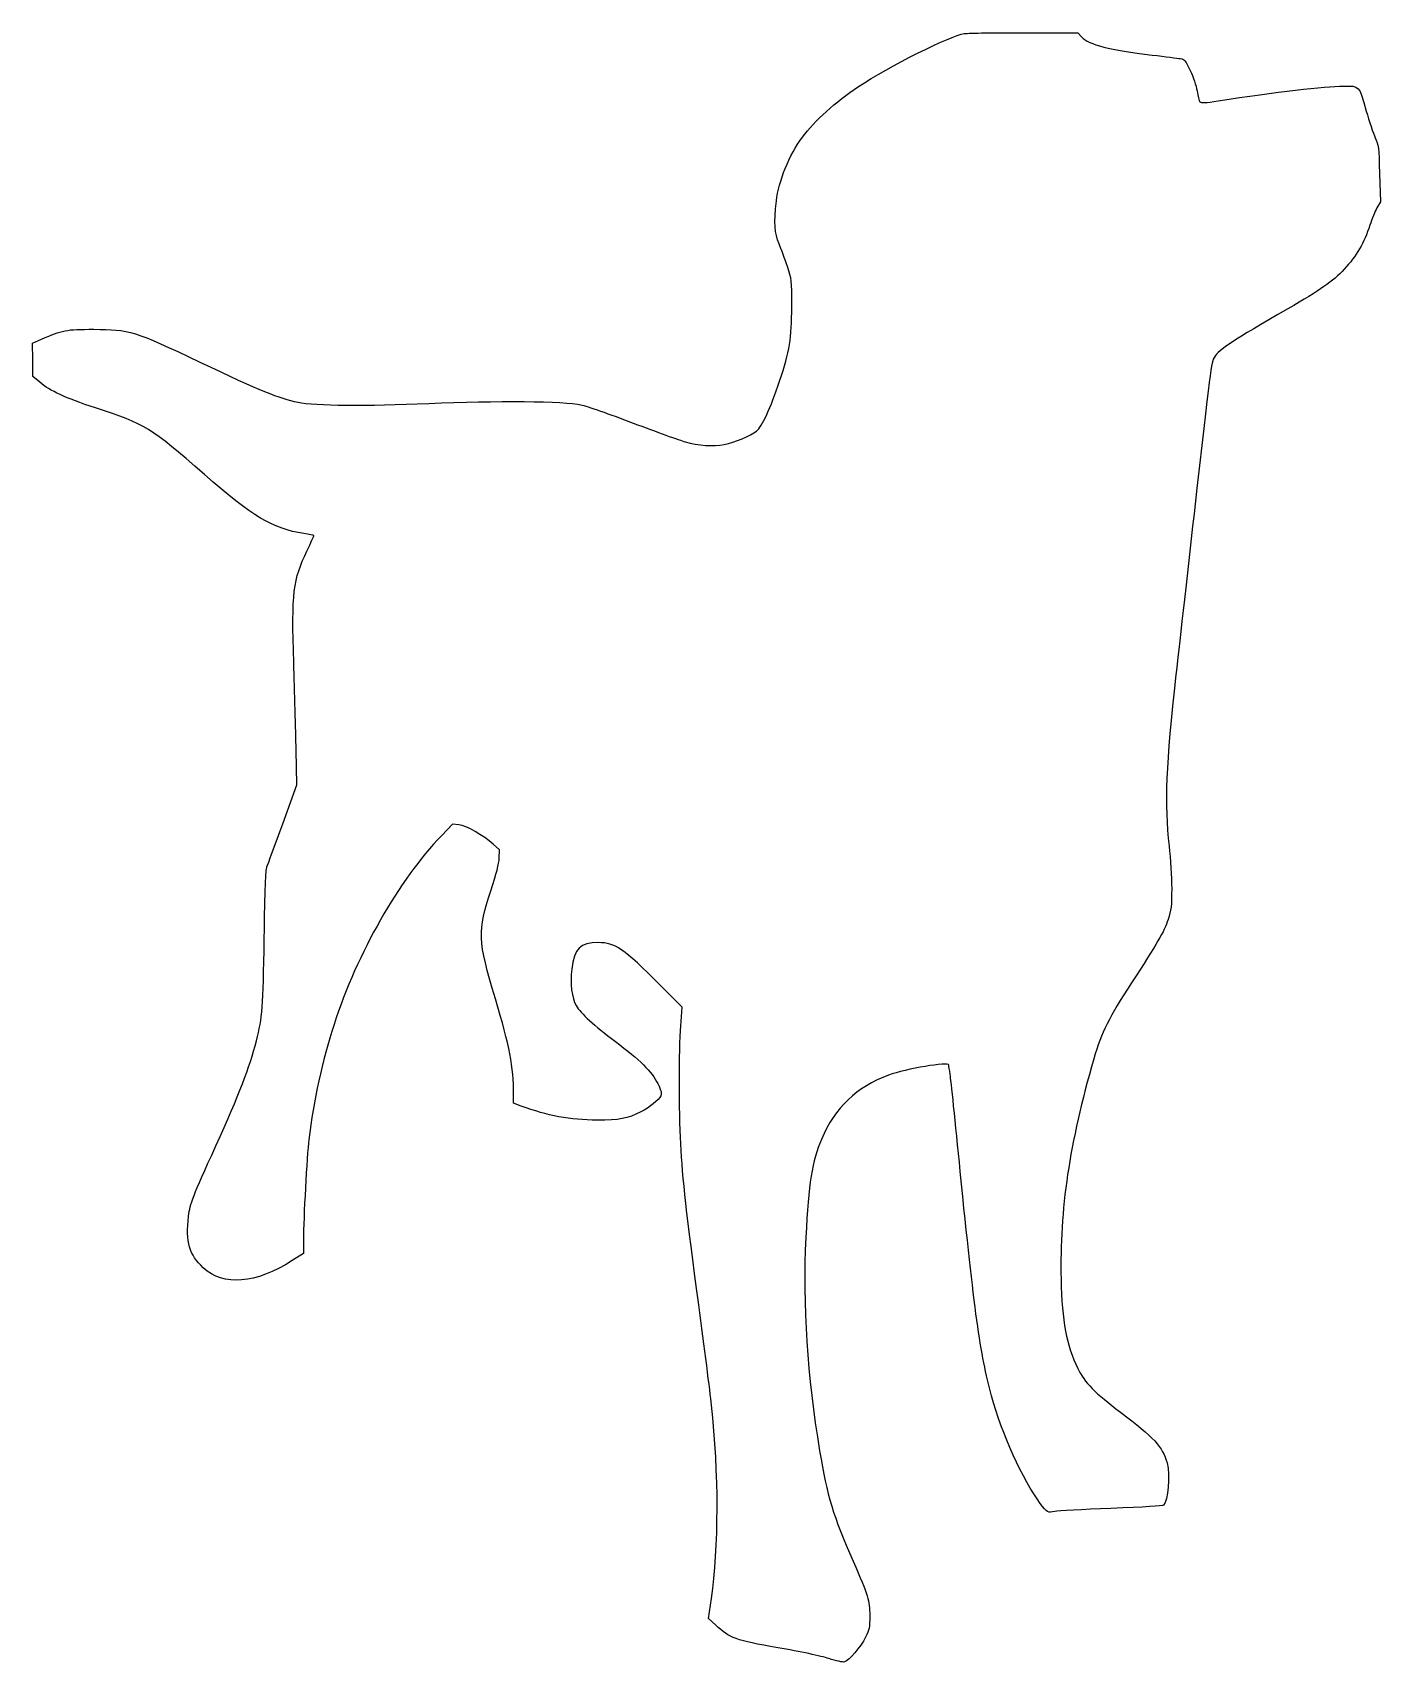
# Model space of a CAD drawing. Header units: centimetres. Extents: x -17.6 to 17.6, y -21.3 to 21.3.
import ezdxf

# ---------------------------------------------------------------- set-up
doc = ezdxf.new("R2010")
doc.units = ezdxf.units.CM
doc.header["$MEASUREMENT"] = 0
doc.layers.add('Layer 1', color=7, linetype='Continuous')

msp = doc.modelspace()

# ---------------------------------------------------------------- linework, layer by layer
at = {"layer": 'Layer 1'}
msp.add_open_spline([(6.75569, 21.30778), (6.4135, 21.26545), (4.75897, 20.43642), (3.98638, 19.92136), (3.98638, 19.92136), (3.3796, 19.51567), (2.83985, 19.02883), (2.5153, 18.59139), (2.5153, 18.59139), (2.16958, 18.12572), (1.89088, 17.44133), (1.83444, 16.92628), (1.83444, 16.92628), (1.77094, 16.32656), (1.78505, 16.0902), (1.905, 15.80445), (1.905, 15.80445), (1.96144, 15.66334), (2.06022, 15.39523), (2.12372, 15.20826), (2.12372, 15.20826), (2.24014, 14.86959), (2.24014, 14.86959), (2.23661, 14.16404), (2.23661, 14.16404), (2.23308, 13.30326), (2.18722, 13.01046), (1.91911, 12.20612), (1.91911, 12.20612), (1.68275, 11.49704), (1.46403, 11.02079), (1.31233, 10.89731), (1.31233, 10.89731), (1.17122, 10.77737), (0.74789, 10.60098), (0.46566, 10.54453), (0.46566, 10.54453), (0.19049, 10.49161), (-0.20815, 10.51984), (-0.55387, 10.61861), (-0.55387, 10.61861), (-0.69498, 10.65742), (-1.30529, 10.87967), (-1.91206, 11.10897), (-1.91206, 11.10897), (-2.51884, 11.3418), (-3.1362, 11.557), (-3.28084, 11.58875), (-3.28084, 11.58875), (-3.70065, 11.684), (-5.50687, 11.69811), (-7.26723, 11.62403), (-7.26723, 11.62403), (-8.88648, 11.55347), (-10.2482, 11.56406), (-10.68917, 11.65578), (-10.68917, 11.65578), (-11.21128, 11.76161), (-11.64873, 11.94153), (-13.26445, 12.70706), (-13.26445, 12.70706), (-14.98953, 13.52903), (-15.09889, 13.56078), (-16.03376, 13.56431), (-16.03376, 13.56431), (-16.76401, 13.56431), (-16.85926, 13.54667), (-17.40254, 13.30325), (-17.40254, 13.30325), (-17.40254, 13.30325), (-17.6389, 13.19742), (-17.6389, 13.19742), (-17.6389, 13.19742), (-17.6389, 13.19742), (-17.63537, 12.7635), (-17.63537, 12.7635), (-17.63537, 12.7635), (-17.63537, 12.7635), (-17.63537, 12.32958), (-17.63537, 12.32958), (-17.63537, 12.32958), (-17.63537, 12.32958), (-17.45193, 12.17789), (-17.45193, 12.17789), (-17.45193, 12.17789), (-17.17324, 11.94506), (-16.79224, 11.76867), (-15.9879, 11.50408), (-15.9879, 11.50408), (-14.66498, 11.07016), (-14.56973, 11.01019), (-13.14098, 9.76136), (-13.14098, 9.76136), (-11.88509, 8.66069), (-11.34534, 8.33967), (-10.53748, 8.21619), (-10.53748, 8.21619), (-10.39637, 8.19502), (-10.27995, 8.17386), (-10.2729, 8.1668), (-10.2729, 8.1668), (-10.26937, 8.16327), (-10.35051, 7.97983), (-10.45634, 7.75758), (-10.45634, 7.75758), (-10.8197, 6.99558), (-10.85851, 6.68514), (-10.80206, 4.83305), (-10.80206, 4.83305), (-10.77737, 4.08516), (-10.74914, 3.06211), (-10.73856, 2.55763), (-10.73856, 2.55763), (-10.73856, 2.55763), (-10.71739, 1.64041), (-10.71739, 1.64041), (-10.71739, 1.64041), (-10.71739, 1.64041), (-11.08781, 0.61735), (-11.08781, 0.61735), (-11.08781, 0.61735), (-11.29242, 0.05643), (-11.47939, -0.45157), (-11.50409, -0.51154), (-11.50409, -0.51154), (-11.53584, -0.58915), (-11.55348, -1.09362), (-11.57465, -2.38126), (-11.57465, -2.38126), (-11.60287, -4.2157), (-11.61698, -4.44148), (-11.77926, -5.0659), (-11.77926, -5.0659), (-11.9627, -5.77851), (-12.22023, -6.44879), (-12.84112, -7.81404), (-12.84112, -7.81404), (-13.45848, -9.17223), (-13.50787, -9.30629), (-13.55373, -9.65907), (-13.55373, -9.65907), (-13.63487, -10.33288), (-13.53962, -10.66801), (-13.1692, -11.00668), (-13.1692, -11.00668), (-12.63298, -11.49704), (-11.80748, -11.43001), (-10.84087, -10.81971), (-10.84087, -10.81971), (-10.84087, -10.81971), (-10.54806, -10.63627), (-10.54806, -10.63627), (-10.54806, -10.63627), (-10.54806, -10.63627), (-10.54806, -10.24821), (-10.54806, -10.24821), (-10.54806, -10.24821), (-10.54806, -9.76138), (-10.45634, -8.05393), (-10.40695, -7.65529), (-10.40695, -7.65529), (-10.28348, -6.62165), (-10.0577, -5.58801), (-9.74726, -4.63904), (-9.74726, -4.63904), (-9.13343, -2.75521), (-8.05745, -0.86785), (-6.92857, 0.31043), (-6.92857, 0.31043), (-6.92857, 0.31043), (-6.64282, 0.61029), (-6.64282, 0.61029), (-6.64282, 0.61029), (-6.64282, 0.61029), (-6.47701, 0.59265), (-6.47701, 0.59265), (-6.47701, 0.59265), (-6.28651, 0.57148), (-5.83495, 0.31396), (-5.57743, 0.08465), (-5.57743, 0.08465), (-5.57743, 0.08465), (-5.41515, -0.06352), (-5.41515, -0.06352), (-5.41515, -0.06352), (-5.41515, -0.06352), (-5.42221, -0.28224), (-5.42221, -0.28224), (-5.42221, -0.28224), (-5.42927, -0.43746), (-5.48924, -0.67735), (-5.64446, -1.13596), (-5.64446, -1.13596), (-5.99371, -2.18018), (-5.98313, -2.43065), (-5.52099, -3.96171), (-5.52099, -3.96171), (-5.14705, -5.21054), (-5.04474, -5.73971), (-5.04474, -6.4629), (-5.04474, -6.4629), (-5.04474, -6.4629), (-5.04474, -6.69926), (-5.04474, -6.69926), (-5.04474, -6.69926), (-5.04474, -6.69926), (-4.84366, -6.77334), (-4.84366, -6.77334), (-4.84366, -6.77334), (-4.15927, -7.03087), (-3.57013, -7.1367), (-2.85752, -7.14023), (-2.85752, -7.14023), (-2.26838, -7.14376), (-2.07788, -7.10848), (-1.71099, -6.92504), (-1.71099, -6.92504), (-1.48874, -6.81215), (-1.2418, -6.61107), (-1.19241, -6.50523), (-1.19241, -6.50523), (-1.16066, -6.4382), (-1.17477, -6.38176), (-1.27002, -6.1842), (-1.27002, -6.1842), (-1.42524, -5.87376), (-1.74627, -5.55626), (-2.38127, -5.08353), (-2.38127, -5.08353), (-2.94219, -4.66372), (-3.28438, -4.35328), (-3.40785, -4.14161), (-3.40785, -4.14161), (-3.52074, -3.94758), (-3.57013, -3.55953), (-3.52427, -3.19264), (-3.52427, -3.19264), (-3.45724, -2.64231), (-3.30908, -2.49767), (-2.82577, -2.49414), (-2.82577, -2.49414), (-2.3848, -2.49061), (-2.1696, -2.64231), (-1.20652, -3.60539), (-1.20652, -3.60539), (-1.20652, -3.60539), (-0.63502, -4.18395), (-0.63502, -4.18395), (-0.63502, -4.18395), (-0.63502, -4.18395), (-0.6703, -4.67431), (-0.6703, -4.67431), (-0.6703, -4.67431), (-0.71616, -5.31637), (-0.71616, -6.88975), (-0.66677, -7.76112), (-0.66677, -7.76112), (-0.62091, -8.67481), (-0.51508, -9.6132), (-0.19758, -11.98034), (-0.19758, -11.98034), (-0.05294, -13.0669), (0.09875, -14.24517), (0.13756, -14.60501), (0.13756, -14.60501), (0.33159, -16.38301), (0.33159, -18.3374), (0.13403, -19.66384), (0.13403, -19.66384), (0.13403, -19.66384), (0.05642, -20.18948), (0.05642, -20.18948), (0.05642, -20.18948), (0.05642, -20.18948), (0.24339, -20.35881), (0.24339, -20.35881), (0.24339, -20.35881), (0.62439, -20.71159), (0.76197, -20.76098), (1.87675, -20.955), (1.87675, -20.955), (2.45883, -21.05731), (3.01269, -21.17372), (3.20672, -21.23722), (3.20672, -21.23722), (3.39369, -21.30072), (3.57714, -21.33953), (3.61947, -21.32894), (3.61947, -21.32894), (3.73589, -21.29719), (4.0428, -20.93383), (4.1698, -20.67983), (4.1698, -20.67983), (4.26858, -20.47875), (4.27916, -20.42936), (4.27916, -20.11539), (4.27916, -20.11539), (4.27563, -19.7097), (4.24388, -19.60739), (3.84172, -18.68664), (3.84172, -18.68664), (3.31961, -17.49778), (3.16791, -16.99683), (2.96683, -15.80092), (2.96683, -15.80092), (2.63875, -13.843), (2.5188, -11.98034), (2.607, -10.21292), (2.607, -10.21292), (2.67756, -8.79475), (2.76928, -8.21267), (3.01269, -7.64823), (3.01269, -7.64823), (3.37605, -6.80862), (3.92991, -6.27592), (4.77305, -5.96195), (4.77305, -5.96195), (5.22108, -5.79614), (6.34997, -5.60917), (6.34997, -5.70089), (6.34997, -5.70089), (6.34997, -5.71853), (6.36761, -5.82789), (6.38525, -5.94431), (6.38525, -5.94431), (6.40289, -6.06073), (6.52283, -7.20373), (6.64983, -8.48431), (6.64983, -8.48431), (7.01319, -12.1285), (7.17194, -13.2715), (7.46475, -14.35806), (7.46475, -14.35806), (7.72933, -15.3282), (8.29731, -16.58409), (8.74533, -17.18028), (8.74533, -17.18028), (8.92172, -17.41664), (8.94994, -17.43075), (9.1228, -17.38842), (9.1228, -17.38842), (9.19688, -17.37078), (9.86011, -17.3355), (10.59036, -17.30728), (10.59036, -17.30728), (11.48642, -17.27553), (11.93797, -17.24731), (11.97325, -17.21909), (11.97325, -17.21909), (12.09319, -17.11678), (12.14964, -16.44298), (12.06497, -16.11842), (12.06497, -16.11842), (11.94855, -15.69509), (11.71925, -15.44461), (10.84789, -14.79198), (10.84789, -14.79198), (10.17408, -14.28751), (9.90597, -14.01234), (9.72958, -13.64545), (9.72958, -13.64545), (9.42972, -13.03514), (9.3133, -12.41778), (9.28861, -11.30301), (9.28861, -11.30301), (9.24628, -9.4862), (9.5038, -7.74701), (10.14586, -5.53862), (10.14586, -5.53862), (10.354, -4.82954), (10.54097, -4.45206), (11.13364, -3.54543), (11.13364, -3.54543), (11.81097, -2.51179), (11.98383, -2.21193), (12.08967, -1.88737), (12.08967, -1.88737), (12.17434, -1.63337), (12.18139, -1.5487), (12.18492, -1.07598), (12.18492, -1.07598), (12.18492, -0.77259), (12.1567, -0.29987), (12.11789, 0.03527), (12.11789, 0.03527), (11.99089, 1.13946), (12.0297, 2.16958), (12.29428, 4.51555), (12.29428, 4.51555), (12.36131, 5.10822), (12.5765, 7.00616), (12.77053, 8.73124), (12.77053, 8.73124), (13.20092, 12.55535), (13.21856, 12.70352), (13.30322, 12.83757), (13.30322, 12.83757), (13.41964, 13.02807), (13.78653, 13.27149), (15.22233, 14.09699), (15.22233, 14.09699), (16.09369, 14.59793), (16.3865, 14.80607), (16.704, 15.14121), (16.704, 15.14121), (17.0215, 15.47635), (17.22611, 15.8256), (17.37428, 16.29127), (17.37428, 16.29127), (17.4272, 16.45002), (17.50834, 16.65463), (17.55772, 16.74283), (17.55772, 16.74283), (17.55772, 16.74283), (17.64944, 16.90511), (17.64944, 16.90511), (17.64944, 16.90511), (17.64944, 16.90511), (17.62827, 17.64242), (17.62827, 17.64242), (17.62827, 17.64242), (17.6071, 18.34092), (17.60358, 18.38678), (17.51185, 18.58081), (17.51185, 18.58081), (17.46246, 18.6937), (17.35663, 19.00767), (17.27902, 19.27931), (17.27902, 19.27931), (17.08852, 19.9637), (17.11674, 19.93195), (16.67577, 19.93195), (16.67577, 19.93195), (16.18894, 19.93195), (14.92599, 19.78378), (13.40552, 19.54742), (13.40552, 19.54742), (13.06333, 19.49098), (12.95396, 19.48745), (12.92574, 19.5192), (12.92574, 19.5192), (12.90457, 19.54389), (12.8693, 19.67089), (12.84813, 19.80495), (12.84813, 19.80495), (12.82344, 19.95312), (12.75288, 20.16831), (12.66821, 20.34117), (12.66821, 20.34117), (12.54121, 20.60575), (12.52004, 20.63398), (12.41068, 20.65161), (12.41068, 20.65161), (12.34718, 20.66219), (12.01557, 20.70453), (11.6769, 20.74333), (11.6769, 20.74333), (10.55859, 20.87386), (10.01884, 21.01497), (9.82834, 21.21605), (9.82834, 21.21605), (9.82834, 21.21605), (9.72603, 21.32541), (9.72603, 21.32541), (9.72603, 21.32541), (9.72603, 21.32541), (8.34667, 21.32894), (8.34667, 21.32894), (8.34667, 21.32894), (7.5882, 21.33247), (6.87206, 21.32188), (6.75564, 21.30777), (6.75564, 21.30777), (6.75564, 21.30777), (6.75569, 21.30778), (6.75569, 21.30778)], degree=3, knots=[0, 0, 0, 0, 0.00833333, 0.00833333, 0.00833333, 0.00833333, 0.01666667, 0.01666667, 0.01666667, 0.01666667, 0.025, 0.025, 0.025, 0.025, 0.03333333, 0.03333333, 0.03333333, 0.03333333, 0.04166667, 0.04166667, 0.04166667, 0.04166667, 0.05, 0.05, 0.05, 0.05, 0.05833333, 0.05833333, 0.05833333, 0.05833333, 0.06666667, 0.06666667, 0.06666667, 0.06666667, 0.075, 0.075, 0.075, 0.075, 0.08333333, 0.08333333, 0.08333333, 0.08333333, 0.09166667, 0.09166667, 0.09166667, 0.09166667, 0.1, 0.1, 0.1, 0.1, 0.10833333, 0.10833333, 0.10833333, 0.10833333, 0.11666667, 0.11666667, 0.11666667, 0.11666667, 0.125, 0.125, 0.125, 0.125, 0.13333333, 0.13333333, 0.13333333, 0.13333333, 0.14166667, 0.14166667, 0.14166667, 0.14166667, 0.15, 0.15, 0.15, 0.15, 0.15833333, 0.15833333, 0.15833333, 0.15833333, 0.16666667, 0.16666667, 0.16666667, 0.16666667, 0.175, 0.175, 0.175, 0.175, 0.18333333, 0.18333333, 0.18333333, 0.18333333, 0.19166667, 0.19166667, 0.19166667, 0.19166667, 0.2, 0.2, 0.2, 0.2, 0.20833333, 0.20833333, 0.20833333, 0.20833333, 0.21666667, 0.21666667, 0.21666667, 0.21666667, 0.225, 0.225, 0.225, 0.225, 0.23333333, 0.23333333, 0.23333333, 0.23333333, 0.24166667, 0.24166667, 0.24166667, 0.24166667, 0.25, 0.25, 0.25, 0.25, 0.25833333, 0.25833333, 0.25833333, 0.25833333, 0.26666667, 0.26666667, 0.26666667, 0.26666667, 0.275, 0.275, 0.275, 0.275, 0.28333333, 0.28333333, 0.28333333, 0.28333333, 0.29166667, 0.29166667, 0.29166667, 0.29166667, 0.3, 0.3, 0.3, 0.3, 0.30833333, 0.30833333, 0.30833333, 0.30833333, 0.31666667, 0.31666667, 0.31666667, 0.31666667, 0.325, 0.325, 0.325, 0.325, 0.33333333, 0.33333333, 0.33333333, 0.33333333, 0.34166667, 0.34166667, 0.34166667, 0.34166667, 0.35, 0.35, 0.35, 0.35, 0.35833333, 0.35833333, 0.35833333, 0.35833333, 0.36666667, 0.36666667, 0.36666667, 0.36666667, 0.375, 0.375, 0.375, 0.375, 0.38333333, 0.38333333, 0.38333333, 0.38333333, 0.39166667, 0.39166667, 0.39166667, 0.39166667, 0.4, 0.4, 0.4, 0.4, 0.40833333, 0.40833333, 0.40833333, 0.40833333, 0.41666667, 0.41666667, 0.41666667, 0.41666667, 0.425, 0.425, 0.425, 0.425, 0.43333333, 0.43333333, 0.43333333, 0.43333333, 0.44166667, 0.44166667, 0.44166667, 0.44166667, 0.45, 0.45, 0.45, 0.45, 0.45833333, 0.45833333, 0.45833333, 0.45833333, 0.46666667, 0.46666667, 0.46666667, 0.46666667, 0.475, 0.475, 0.475, 0.475, 0.48333333, 0.48333333, 0.48333333, 0.48333333, 0.49166667, 0.49166667, 0.49166667, 0.49166667, 0.5, 0.5, 0.5, 0.5, 0.50833333, 0.50833333, 0.50833333, 0.50833333, 0.51666667, 0.51666667, 0.51666667, 0.51666667, 0.525, 0.525, 0.525, 0.525, 0.53333333, 0.53333333, 0.53333333, 0.53333333, 0.54166667, 0.54166667, 0.54166667, 0.54166667, 0.55, 0.55, 0.55, 0.55, 0.55833333, 0.55833333, 0.55833333, 0.55833333, 0.56666667, 0.56666667, 0.56666667, 0.56666667, 0.575, 0.575, 0.575, 0.575, 0.58333333, 0.58333333, 0.58333333, 0.58333333, 0.59166667, 0.59166667, 0.59166667, 0.59166667, 0.6, 0.6, 0.6, 0.6, 0.60833333, 0.60833333, 0.60833333, 0.60833333, 0.61666667, 0.61666667, 0.61666667, 0.61666667, 0.625, 0.625, 0.625, 0.625, 0.63333333, 0.63333333, 0.63333333, 0.63333333, 0.64166667, 0.64166667, 0.64166667, 0.64166667, 0.65, 0.65, 0.65, 0.65, 0.65833333, 0.65833333, 0.65833333, 0.65833333, 0.66666667, 0.66666667, 0.66666667, 0.66666667, 0.675, 0.675, 0.675, 0.675, 0.68333333, 0.68333333, 0.68333333, 0.68333333, 0.69166667, 0.69166667, 0.69166667, 0.69166667, 0.7, 0.7, 0.7, 0.7, 0.70833333, 0.70833333, 0.70833333, 0.70833333, 0.71666667, 0.71666667, 0.71666667, 0.71666667, 0.725, 0.725, 0.725, 0.725, 0.73333333, 0.73333333, 0.73333333, 0.73333333, 0.74166667, 0.74166667, 0.74166667, 0.74166667, 0.75, 0.75, 0.75, 0.75, 0.75833333, 0.75833333, 0.75833333, 0.75833333, 0.76666667, 0.76666667, 0.76666667, 0.76666667, 0.775, 0.775, 0.775, 0.775, 0.78333333, 0.78333333, 0.78333333, 0.78333333, 0.79166667, 0.79166667, 0.79166667, 0.79166667, 0.8, 0.8, 0.8, 0.8, 0.80833333, 0.80833333, 0.80833333, 0.80833333, 0.81666667, 0.81666667, 0.81666667, 0.81666667, 0.825, 0.825, 0.825, 0.825, 0.83333333, 0.83333333, 0.83333333, 0.83333333, 0.84166667, 0.84166667, 0.84166667, 0.84166667, 0.85, 0.85, 0.85, 0.85, 0.85833333, 0.85833333, 0.85833333, 0.85833333, 0.86666667, 0.86666667, 0.86666667, 0.86666667, 0.875, 0.875, 0.875, 0.875, 0.88333333, 0.88333333, 0.88333333, 0.88333333, 0.89166667, 0.89166667, 0.89166667, 0.89166667, 0.9, 0.9, 0.9, 0.9, 0.90833333, 0.90833333, 0.90833333, 0.90833333, 0.91666667, 0.91666667, 0.91666667, 0.91666667, 0.925, 0.925, 0.925, 0.925, 0.93333333, 0.93333333, 0.93333333, 0.93333333, 0.94166667, 0.94166667, 0.94166667, 0.94166667, 0.95, 0.95, 0.95, 0.95, 0.95833333, 0.95833333, 0.95833333, 0.95833333, 0.96666667, 0.96666667, 0.96666667, 0.96666667, 0.975, 0.975, 0.975, 0.975, 0.98333333, 0.98333333, 0.98333333, 0.98333333, 1, 1, 1, 1], dxfattribs=at)

doc.saveas('drawing.dxf')
